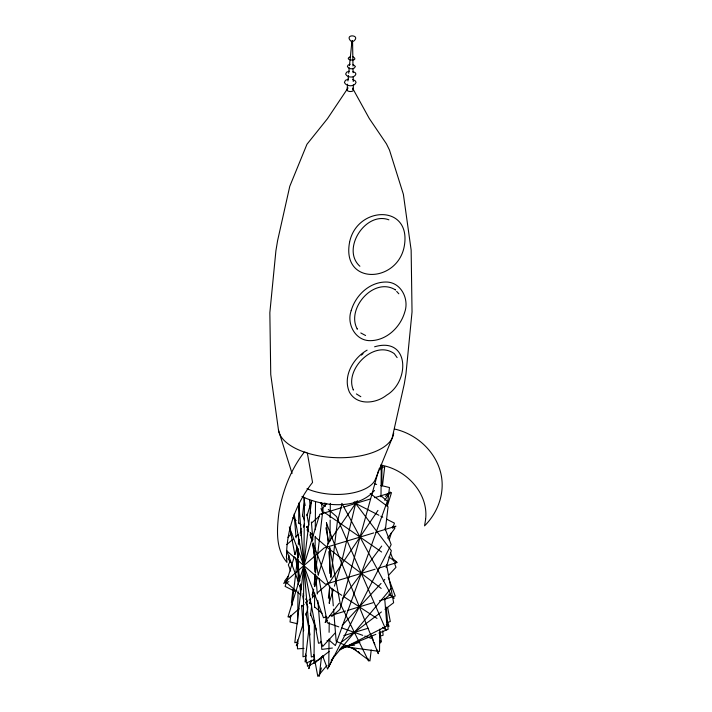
<?xml version="1.0" encoding="UTF-8"?>
<svg xmlns="http://www.w3.org/2000/svg" width="712" height="712" viewBox="0 0 712 712"><rect width="100%" height="100%" fill="white"/><g stroke="black" fill="none" stroke-linecap="round" stroke-linejoin="round"><path stroke-width="1.07" d="M297.545 639.954L297.465 648.854L304.006 648.392M297.714 622.163L298.008 591.022M298.07 584.356L298.301 559.89M298.328 557.665L298.408 548.774M298.462 543.212L298.55 534.312M298.648 523.195L298.835 504.292M304.505 497.795L303 656.811L306.16 655.85M314.392 620.855L313.992 663.112L323.773 656.366M314.517 607.514L314.66 593.052M314.722 586.385L314.837 574.148M314.855 571.932L315.193 536.341M315.256 529.675L315.523 501.871M329.042 639.002L328.775 666.797L334.07 655.868M329.104 632.327L329.202 622.324M329.38 603.42L329.54 586.732M329.665 573.391L329.905 547.813M329.968 541.147L330.172 520.018M330.19 517.793L330.323 503.331M379.736 629.177L379.532 651.418L345.471 646.825M380.991 496.851L381.249 469.048L379.06 468.754M380.297 643.016L380.324 640.791M380.35 637.462L380.404 631.9M381.783 486.225L381.988 465.096M286.527 556.384C286.562 529.808 295.996 503.206 312.559 482.442L307.353 453.108M425.634 519.066C428.606 493.238 406.169 469.217 380.564 465.078M352.218 44.589L352.253 40.976M347.59 84.194L347.038 89.641A3.231 1.549 2.4 0 0 350.972 91.519A3.231 1.549 2.4 0 0 352.841 89.16M347.919 80.919L348.48 75.472M348.702 73.291L349.254 67.845M349.476 65.664L352.022 40.593M291.43 602.708L292.988 589.483M290.799 615.355L290.024 621.968L297.509 623.792M291.964 605.44L297.402 559.178M297.661 556.971L298.568 549.264M299.084 544.858L299.467 541.547M300.508 532.736L301.025 528.331M302.449 516.209L304.647 497.483M311.5 500.625L294.795 642.74L297.963 641.779M309.311 625.501L305.039 661.848L306.463 660.184M310.477 615.586L311.642 605.672M312.55 597.955L313.583 589.144M314.099 584.739L315.265 574.824M315.523 572.617L323.159 507.629L326.728 503.464M321.512 656.571L319.181 676.4L321.37 667.918M325.526 622.422L326.176 616.912M328.374 598.187L329.798 586.065M330.831 577.254L337.31 522.172L341.965 504.149M382.495 485.486L384.694 466.761L380.466 468.042M371.228 650.003L369.928 661.021L352.093 647.769M385.334 529.933L388.058 506.793L370.213 493.541M425.651 519.164L424.557 525.856C436.981 513.539 444.083 495.81 441.725 478.286L441.645 477.681C438.138 453.589 417.899 434.276 394.564 429.033M310.663 661.092L308.857 668.648L311.473 660.184M356.142 501.293L340.621 566.049L334.4 586.145M374.601 346.788C409.542 336.447 410.059 381.374 386.607 395.178C375.936 403.731 356.854 405.885 349.387 392.045C342.49 376.328 353.259 357.985 367.116 350.144M378.642 470.089L339.935 609.374L331.659 616.592M289.108 555.654L288.12 558.831L290.772 562.329M294.27 556.766L285.103 586.385L294.786 591.298M294.919 554.648L297.216 547.243M298.195 544.075L299.503 539.838M300.82 535.611L301.47 533.493M303.437 527.147L304.416 523.97M307.041 515.515L311.625 500.705M303.526 622.546L296.317 645.811L298.195 643.105M305.813 615.141L307.78 608.796M309.417 603.5L310.726 599.273M312.034 595.045L313.672 589.75M314.66 586.581L317.605 577.058M318.264 574.949L328.081 543.212L357.504 500.741M329.158 603.073L333.412 589.322M381.205 470.027L382.513 465.799M389.153 540.043L391.44 532.638M392.757 528.411L394.395 523.115L386.634 519.182M386.127 567.589L391.369 550.67L354.3 501.702M290.354 560.905L288.342 564.856L290.674 571.051M348.043 87.941L327.467 118.681L306.961 144.269L289.775 186.304L277.591 240.665L275.909 250.766L269.848 312.657L270.747 374.521L278.508 430.288L292.062 473.453M377.956 510.433L329.736 582.087L317.312 592.909M384.756 500.322L390.327 492.054L385.352 496.389M379.416 469.11L381.917 465.488M288.6 575.768L284.667 581.054L296.29 591.093M339.019 603.349L327.858 618.327L325.366 616.174M342.303 598.943L381.694 546.068M387.604 538.139L394.822 528.438L392.33 526.293M326.95 665.373L317.801 676.364L315.131 662.249M331.178 660.3L391.013 588.441M374.503 490.47C357.78 510.006 323.017 506.819 301.95 496.46M287.986 537.355L291.724 533.315M335.45 632.692L322.75 646.416L320.8 641.254M342.178 625.43L381.045 583.448M383.287 581.028L384.774 579.417M388.512 575.376L395.988 567.304L394.43 563.174M361.42 355.11L363.075 353.633M286.758 544.618L293.388 538.851M295.872 536.688L298.355 534.516M300.01 533.074L301.666 531.633M306.632 527.307L308.287 525.856M311.598 522.973L319.047 516.476M321.53 514.313L324.013 512.151L336.625 520.873M289.17 617.446L299.102 608.787M301.585 606.615L304.068 604.452M305.724 603.011L307.379 601.569M309.035 600.127L310.69 598.685M312.346 597.234L314.829 595.072M394.261 527.637L395.917 526.195L375.856 532.273M325.028 622.359L327.511 620.197M394.386 563.432L396.041 561.99L388.841 557.007M384.062 599.762L390.683 593.995L341.84 503.304M329.122 651.533L315.176 662.08L313.743 654.479M342.196 641.637L381.427 611.955M384.916 609.321L393.638 602.726L386.5 564.545M306.08 452.432L304.327 452.111C290.63 469.6 282.637 490.986 278.899 512.738C276.906 529.283 275.33 548.89 286.981 562.418L286.358 556.33M353.508 41.305C361.74 34.728 343.62 33.5 350.856 41.118M316.217 661.884L307.495 666.316L307.228 662.997M339.464 650.065L386.928 625.937L384.667 598.24M314.482 659.579L306.293 662.934L305.573 654.079M340.051 649.068L375.856 634.356M378.918 633.093L388.129 629.31L386.313 607.158M341.902 507.603L319.741 514.322L287.977 616.921L291.146 615.969M344.021 506.971L370.4 498.97M374.628 497.688L391.511 492.571L387.257 506.321L389.473 487.533L380.911 485.451M373.747 532.914L324.147 547.946L283.581 583.306L288.85 581.704M375.064 569.226L325.455 584.258L286.42 550.572M378.232 568.265L397.225 562.507L393.077 558.929M326.648 616.779L323.479 617.731L289.286 526.924M329.816 615.818L345.649 611.021M347.759 610.38L373.088 602.699M379.425 600.786L395.249 595.989L388.254 577.414M321.69 642.322L318.522 643.274L294.118 514.037M326.968 640.72L330.128 639.759M343.852 635.602L368.131 628.242M387.123 622.484L390.292 621.532L387.622 607.407M314.49 656.037L311.331 656.998L298.746 503.046M340.879 648.045L359.88 642.286M379.932 636.208L383.101 635.246L382.736 630.823M350.607 56.542C341.947 60.413 360.557 61.873 353.01 56.711M350.171 64.285L348.141 65.05L347.376 66.519C348.551 69.5 354.54 69.767 355.404 66.483L353.125 64.498M349.218 71.209L346.611 72.188L345.623 74.075C347.136 77.893 354.825 78.24 355.929 74.021L355.341 72.802L353.001 71.476M348.462 79.157L345.507 80.269L344.394 82.405C346.103 86.731 354.807 87.122 356.053 82.343L355.386 80.963L352.743 79.459M332.397 648.036L321.824 649.406L317.837 600.67M341.92 646.808L354.62 645.17M374.485 483.884L376.63 484.409M338.787 626.872L327.333 622.822L318.923 578.286M341.911 627.975L362.737 635.353M364.82 636.092L371.068 638.299M379.398 641.254L381.481 641.993L380.048 634.383M388.903 219.83C365.514 210.975 340.977 249.316 359.889 266.252M356.24 650.065L336.18 641.316L333.554 609.196M353.686 502.467L378.882 515.248M380.822 516.236L382.762 517.215M360.779 332.949L365.585 335.503M395.187 289.757L395.534 289.944C374.005 276.292 345.694 308.821 357.38 329.211L357.13 328.917M356.374 393.914L360.824 396.7M341.742 595.303L329.683 587.4L312.977 543.025M343.593 596.523L376.995 618.417M386.269 624.495L389.055 626.32L387.106 621.167M338.423 522.119L381.632 552.023M381.205 588.423L328.517 548.534L315.229 537.071M388.983 594.306L394.163 598.231L389.179 593.933M380.68 495.481L387.328 501.212L335.361 645.553L328.713 639.821M320.792 502.975L324.948 506.561M328.268 509.427L336.58 516.592L386.109 630.173L382.78 627.308M292.801 517.722L296.121 520.588M298.613 522.733L301.105 524.886M306.925 529.906L308.581 531.339M310.245 532.772L313.565 535.638M297.954 592.526L300.446 594.671M305.43 598.979L307.095 600.412M309.587 602.557L311.242 603.99M314.57 606.855L322.047 613.308M396.646 291.368L398.827 293.789M397.118 357.611L394.288 353.668C374.174 338.957 343.976 369.884 353.437 390.069L353.205 389.749M358.278 651.524L359.605 653.269M352.547 88.119L369.261 118.468L386.447 143.86L389.491 150.072L403.375 194.296L411.144 250.063L412.034 311.927L405.974 373.818L404.291 383.919L392.116 438.281L374.93 480.315A41.946 20.096 2.4 0 1 312.248 490.728A41.866 20.061 2.4 0 1 306.979 488.69M384.934 528.135L391.146 544.644L327.582 669.075L322.536 655.663M390.55 552.859L393.656 561.109M371.344 635.122L373.284 640.284M374.058 642.349L374.832 644.413M376.782 649.567L378.33 653.696L340.398 560.024L326.416 522.875M320.97 508.43L322.919 513.583M298.595 504.844L299.369 506.908M302.484 515.168L304.425 520.321M306.756 526.515L308.697 531.677M309.862 534.774L312.194 540.96M286.607 550.447L298.657 582.443M299.823 585.531L301.372 589.661M302.929 593.79L303.704 595.855M306.035 602.049L307.985 607.202M310.316 613.397L316.529 629.906M368.14 658.814L368.549 660.985L340.265 603.821L329.603 547.341M321.192 502.814L322.83 511.501M325.909 527.797L328.775 542.998M303.543 496.834L305.181 505.52M306.827 514.215L308.875 525.073M310.307 532.674L311.954 541.36M312.568 544.618L318.308 575.029M289.953 528.5L294.875 554.559M295.489 557.816L299.797 580.627M300.411 583.885L301.434 589.313M302.662 595.828L303.695 601.266M305.946 613.21L310.049 634.935M290.122 529.746L290.941 534.098M324.868 502.868L325.135 506.188M326.497 522.804L328.214 543.843M328.846 551.595L330.929 577.076M331.837 588.148L333.287 605.868M309.604 499.886L310.69 513.174M311.411 522.038L312.862 539.758M313.129 543.078L315.576 572.982M315.754 575.198L317.294 594.031M294.261 515.63L296.067 537.783M296.699 545.534L299.601 580.974M299.957 585.406L300.776 595.374M301.594 605.342L303.668 630.814M352.547 40.655L352.983 66.047M353.027 68.254L353.099 72.669M353.179 77.083L353.259 81.506M353.312 84.817L353.41 90.335M393.674 432.949A57.725 27.661 2.4 0 1 337.114 457.7A57.725 27.661 2.4 0 1 278.508 430.288M349.574 242.267C341.368 285.281 396.86 283.501 404.167 246.806C412.382 203.792 356.899 205.554 349.574 242.267M351.185 310.628C346.352 323.96 355.404 341.003 370.462 340.665C386.75 340.407 400.393 327.173 404.754 312.078C409.445 298.8 400.758 281.596 385.495 282.023C369.208 282.272 355.546 295.516 351.185 310.628"/></g></svg>
